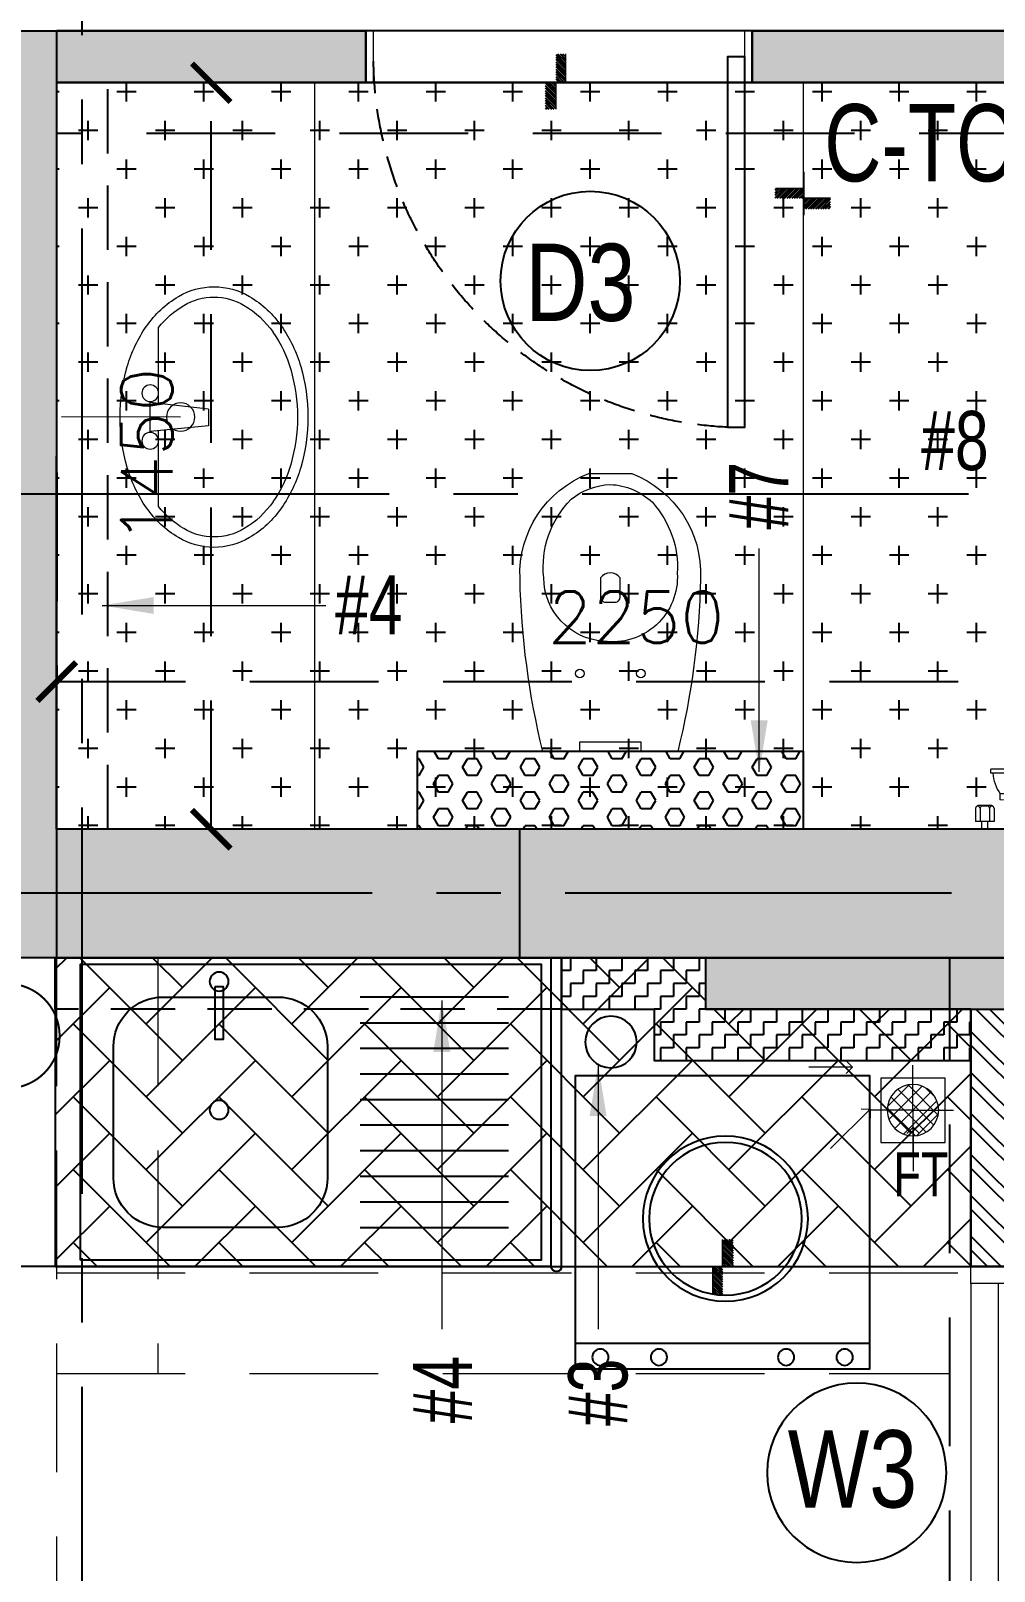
# Model space of a CAD drawing. Header units: millimetres. Extents: x 1167879 to 1231451, y -5731814 to -5645217.
# Drawn here: x 1209803 to 1211673, y -5709291 to -5706300 of the extents above; entities that cross this region are included whole.
import ezdxf
from ezdxf.enums import TextEntityAlignment as Align

# ---------------------------------------------------------------- set-up
doc = ezdxf.new("R2010")
doc.units = ezdxf.units.MM
doc.header["$LTSCALE"] = 1000
doc.header["$MEASUREMENT"] = 0
for name, pattern in [('2BHK-A - BACK$0$( Hidden )', [0.375, 0.25, -0.125]), ('2BHK-A - BACK$0$AUDIT_D_120904163729-0', [0]), ('2BHK-A - BACK$0$HIDDEN', [0.375, 0.25, -0.125]), ('AUDIT_D_120904163729-0', [0]), ('T8(T9 IS SIMILAR) - DIMENSION & TEXTING$0$HIDDEN', [0.375, 0.25, -0.125]), ('T8(T9 IS SIMILAR)$0$$0$HIDDEN', [0.375, 0.25, -0.125]), ('T8(T9 IS SIMILAR)$0$HIDDEN', [0.375, 0.25, -0.125]), ('T8_REFUGE COLUMNS$0$CENTER2', [1.125, 0.75, -0.125, 0.125, -0.125])]:
    doc.linetypes.add(name, pattern=pattern)
doc.layers.get('0').update_dxf_attribs({"linetype": 'AUDIT_D_120904163729-0'})
for name, color, linetype, lineweight in [('2BHK-A - BACK$0$$0$a-TOI-fixtures', 251, 'Continuous', 0), ('2BHK-A - BACK$0$a-TOI-fixtures', 251, 'Continuous', 0), ('2BHK-A - BACK$0$A-WALL- 160', 6, 'Continuous', 30), ('2BHK-A - BACK$0$Window', 4, 'Continuous', 20), ('T8(T9 IS SIMILAR) - DIMENSION & TEXTING$0$a-Text', 4, 'Continuous', 0), ('T8(T9 IS SIMILAR) - DIMENSION & TEXTING$0$R0-18-10-2014-T1-1st Podium Floor Plan$0$Text', 2, 'Continuous', 0), ('T8(T9 IS SIMILAR)$0$D&W', 8, 'Continuous', 25), ('T8(T9 IS SIMILAR)$0$SCPL BEAM', 191, 'T8(T9 IS SIMILAR)$0$$0$HIDDEN', 13), ('T8_REFUGE COLUMNS$0$A-COLUMN NO size reduce', 81, 'Continuous', 25)]:
    doc.layers.add(name, color=color, linetype=linetype, lineweight=lineweight)
for name, color, linetype in [('2BHK-A - BACK$0$A-DECK SUNK 125', 8, 'Continuous'), ('2BHK-A - BACK$0$A-HATCH -160', 251, '2BHK-A - BACK$0$AUDIT_D_120904163729-0'), ('2BHK-A - BACK$0$a-KIT FIX', 251, 'Continuous'), ('2BHK-A - BACK$0$A-SERVICES CUTOUT', 8, 'Continuous'), ('2BHK-A - BACK$0$a-tile drop', 3, 'Continuous'), ('2BHK-A - BACK$0$A-TOI SUNK 50MM', 8, 'Continuous'), ('2BHK-A - BACK$0$APT PLANS-typ$0$TILEDROP', 3, 'Continuous'), ('2BHK-A - BACK$0$LEDGE WALL', 5, 'Continuous'), ('T8(T9 IS SIMILAR) - DIMENSION & TEXTING$0$A-DIMENSIONS', 2, 'T8(T9 IS SIMILAR) - DIMENSION & TEXTING$0$HIDDEN'), ('T8(T9 IS SIMILAR) - DIMENSION & TEXTING$0$a-window-no', 125, 'Continuous'), ('T8(T9 IS SIMILAR)$0$$6$a-beam 2', 50, 'Continuous'), ('T8(T9 IS SIMILAR)$0$S-BEAM', 20, 'T8(T9 IS SIMILAR)$0$$0$HIDDEN'), ('T8_REFUGE COLUMNS$0$A-CENTERLINE', 193, 'T8_REFUGE COLUMNS$0$CENTER2'), ('T8_REFUGE COLUMNS$0$A-RCC COLS', 3, 'Continuous'), ('T8_REFUGE COLUMNS$0$A-SHEAR WALL THICKENING', 3, 'Continuous'), ('T8_TYPICAL COLUMNS$0$A-RCC COLS', 3, 'Continuous'), ('T8_TYPICAL COLUMNS$0$A-SHEAR WALL THICKENING', 3, 'Continuous')]:
    doc.layers.add(name, color=color, linetype=linetype)
doc.layers.add('T8_REFUGE COLUMNS$0$COL-HATCH', color=7, linetype='Continuous', lineweight=25, true_color=0xa3a3a3)
doc.layers.add('T8_TYPICAL COLUMNS$0$$0$COL-HATCH', color=7, linetype='Continuous', lineweight=25, true_color=0xa3a3a3)
doc.styles.add('2BHK-A - BACK$0$Romans 1', font='romans.shx', dxfattribs={"height": 100})
doc.styles.add('T8(T9 IS SIMILAR) - DIMENSION & TEXTING$0$ARIAL ARROW', font='swisscl.ttf')
doc.styles.add('T8(T9 IS SIMILAR) - DIMENSION & TEXTING$0$LODHA STANDERD', font='sanss___.ttf')
doc.styles.add('T8(T9 IS SIMILAR) - DIMENSION & TEXTING$0$Romans 1', font='romans.shx', dxfattribs={"height": 100})
doc.styles.add('T8(T9 IS SIMILAR) - DIMENSION & TEXTING$0$Tahoma', font='tahoma.ttf')
doc.dimstyles.new('2BHK-A - BACK$0$ALPINE S', dxfattribs={"dimscale": 0, "dimtxt": 100, "dimasz": 75, "dimexe": 0, "dimexo": 0, "dimgap": 75, "dimtad": 1, "dimdec": 0, "dimzin": 0, "dimdsep": 46, "dimtxsty": '2BHK-A - BACK$0$Romans 1', "dimblk": '2BHK-A - BACK$0$_ArchTick', "dimcen": 0.09, "dimclrd": 256, "dimclre": 256, "dimclrt": 7, "dimadec": 0, "dimazin": 0, "dimtfac": 1, "dimtdec": 0, "dimtofl": 0, "dimtmove": 1, "dimatfit": 0, "dimldrblk": '2BHK-A - BACK$0$_Open90', "dimfxl": 1, "dimtolj": 1, "dimtzin": 0, "dimarcsym": 0})
doc.dimstyles.new('T8(T9 IS SIMILAR) - DIMENSION & TEXTING$0$ALPINE S', dxfattribs={"dimscale": 0, "dimtxt": 100, "dimasz": 75, "dimexe": 0, "dimexo": 0, "dimgap": 75, "dimtad": 1, "dimdec": 0, "dimzin": 0, "dimdsep": 46, "dimtxsty": 'T8(T9 IS SIMILAR) - DIMENSION & TEXTING$0$Romans 1', "dimblk": 'T8(T9 IS SIMILAR) - DIMENSION & TEXTING$0$_ArchTick', "dimcen": 0.09, "dimclrd": 256, "dimclre": 256, "dimclrt": 7, "dimadec": 0, "dimazin": 0, "dimtfac": 1, "dimtdec": 0, "dimtofl": 0, "dimtmove": 1, "dimatfit": 0, "dimldrblk": 'T8(T9 IS SIMILAR) - DIMENSION & TEXTING$0$_Open90', "dimfxl": 1, "dimtolj": 1, "dimtzin": 0, "dimarcsym": 0})
doc.dimstyles.new('T8(T9 IS SIMILAR) - DIMENSION & TEXTING$0$SAMATA STD', dxfattribs={"dimtxt": 100, "dimasz": 50, "dimexe": 50, "dimexo": 50, "dimgap": 10, "dimtad": 0, "dimdec": 0, "dimrnd": 5, "dimzin": 0, "dimdsep": 46, "dimtxsty": 'T8(T9 IS SIMILAR) - DIMENSION & TEXTING$0$Tahoma', "dimblk": 'T8(T9 IS SIMILAR) - DIMENSION & TEXTING$0$_Origin2', "dimcen": -50, "dimdle": 50, "dimclrd": 7, "dimclre": 7, "dimclrt": 7, "dimadec": 0, "dimazin": 0, "dimtfac": 1, "dimtdec": 0, "dimtmove": 1, "dimatfit": 3, "dimfxl": 150, "dimtfill": 1, "dimtolj": 1, "dimtzin": 0, "dimlwd": -1, "dimlwe": -1, "dimarcsym": 0})

# ---------------------------------------------------------------- blocks, each defined once
blk = doc.blocks.new('T8(T9 IS SIMILAR) - DIMENSION & TEXTING$0$WINDOW TAG')
at = {"layer": 'T8(T9 IS SIMILAR) - DIMENSION & TEXTING$0$a-window-no'}
blk.add_circle((0, 0), 174.1, dxfattribs=at)
at = {"layer": 'T8(T9 IS SIMILAR) - DIMENSION & TEXTING$0$a-window-no', "style": 'T8(T9 IS SIMILAR) - DIMENSION & TEXTING$0$LODHA STANDERD'}
blk.add_attdef('WINDOW', text='', height=150, dxfattribs=at).set_placement((11.3, 2.8), align=Align.MIDDLE_CENTER)
blk = doc.blocks.new('T8(T9 IS SIMILAR) - DIMENSION & TEXTING$0$_ArchTick')
at = {"color": 0, "linetype": 'ByBlock', "const_width": 0.15}
blk.add_lwpolyline([(-0.5, -0.5), (0.5, 0.5)], dxfattribs=at)
blk = doc.blocks.new('*D439')
at = {"layer": 'T8(T9 IS SIMILAR) - DIMENSION & TEXTING$0$A-DIMENSIONS', "linetype": 'T8(T9 IS SIMILAR) - DIMENSION & TEXTING$0$HIDDEN', "lineweight": -2, "transparency": 16777216}
for p, q in [((1209852.8, -5707157.6), (1209852.8, -5707563.6)), ((1212102.6, -5707157.6), (1212102.6, -5707563.6))]:
    blk.add_line(p, q, dxfattribs=at)
at = {"layer": 'T8(T9 IS SIMILAR) - DIMENSION & TEXTING$0$A-DIMENSIONS', "lineweight": -2, "transparency": 16777216}
blk.add_line((1209852.8, -5707563.6), (1212102.6, -5707563.6), dxfattribs=at)
at = {"layer": 'T8(T9 IS SIMILAR) - DIMENSION & TEXTING$0$A-DIMENSIONS', "linetype": 'ByBlock', "lineweight": -2, "transparency": 16777216, "xscale": 75, "yscale": 75, "zscale": 75, "rotation": 180}
blk.add_blockref('T8(T9 IS SIMILAR) - DIMENSION & TEXTING$0$_ArchTick', (1209852.8, -5707563.6), dxfattribs=at)
at = {"layer": 'T8(T9 IS SIMILAR) - DIMENSION & TEXTING$0$A-DIMENSIONS', "linetype": 'ByBlock', "lineweight": -2, "transparency": 16777216, "xscale": 75, "yscale": 75, "zscale": 75}
blk.add_blockref('T8(T9 IS SIMILAR) - DIMENSION & TEXTING$0$_ArchTick', (1212102.6, -5707563.6), dxfattribs=at)
at = {"layer": 'T8(T9 IS SIMILAR) - DIMENSION & TEXTING$0$A-DIMENSIONS', "color": 7, "linetype": 'ByBlock', "transparency": 16777216, "insert": (1210977.7, -5707438.6), "char_height": 100, "attachment_point": 5, "style": 'T8(T9 IS SIMILAR) - DIMENSION & TEXTING$0$Romans 1'}
blk.add_mtext('\\A1;2250', dxfattribs=at)
blk = doc.blocks.new('T8(T9 IS SIMILAR) - DIMENSION & TEXTING$0$_Open90')
at = {"color": 0, "linetype": 'ByBlock', "lineweight": -2}
for p, q in [((-0.5, 0.5), (0, 0)), ((0, 0), (-1, 0)), ((0, 0), (-0.5, -0.5))]:
    blk.add_line(p, q, dxfattribs=at)
blk = doc.blocks.new('*D440')
at = {"layer": 'T8(T9 IS SIMILAR) - DIMENSION & TEXTING$0$A-DIMENSIONS', "lineweight": -2, "transparency": 16777216}
blk.add_line((1210152.8, -5707850.3), (1210152.8, -5706400.7), dxfattribs=at)
at = {"layer": 'T8(T9 IS SIMILAR) - DIMENSION & TEXTING$0$A-DIMENSIONS', "linetype": 'ByBlock', "lineweight": -2, "transparency": 16777216, "xscale": 75, "yscale": 75, "zscale": 75}
for p, rotation in [((1210152.8, -5706400.7), 90), ((1210152.8, -5707850.3), 270)]:
    blk.add_blockref('T8(T9 IS SIMILAR) - DIMENSION & TEXTING$0$_ArchTick', p, dxfattribs=dict(at, rotation=rotation))
at = {"layer": 'T8(T9 IS SIMILAR) - DIMENSION & TEXTING$0$A-DIMENSIONS', "color": 7, "linetype": 'ByBlock', "transparency": 16777216, "insert": (1210027.8, -5707125.5), "char_height": 100, "attachment_point": 5, "rotation": 90, "style": 'T8(T9 IS SIMILAR) - DIMENSION & TEXTING$0$Romans 1'}
blk.add_mtext('\\A1;1450', dxfattribs=at)
blk = doc.blocks.new('T8(T9 IS SIMILAR) - DIMENSION & TEXTING$0$_Origin2')
at = {"color": 0, "linetype": 'ByBlock', "lineweight": -2}
blk.add_line((-0.5, 0), (-1, 0), dxfattribs=at)
for radius in [0.5, 0.25]:
    blk.add_circle((0, 0), radius, dxfattribs=at)
blk = doc.blocks.new('T8_REFUGE COLUMNS$0$A$C277F3394')
at = {"layer": 'T8_REFUGE COLUMNS$0$A-SHEAR WALL THICKENING', "linetype": 'ByBlock', "true_color": 0xa3a3a3}
h = blk.add_hatch(color=253, dxfattribs=at)
h.dxf.hatch_style = 1
h.paths.add_polyline_path([(6019.8, 11025), (6694.8, 11025), (6694.8, 11125), (6019.8, 11125)])
at = {"layer": 'T8_REFUGE COLUMNS$0$A-SHEAR WALL THICKENING', "linetype": 'ByBlock'}
blk.add_lwpolyline([(6019.8, 11025), (6694.8, 11025), (6694.8, 11125), (6019.8, 11125)], close=True, dxfattribs=at)
blk = doc.blocks.new('T8_REFUGE COLUMNS$0$A$C46A13422')
at = {"layer": 'T8_REFUGE COLUMNS$0$A-SHEAR WALL THICKENING', "linetype": 'ByBlock'}
blk.add_blockref('T8_REFUGE COLUMNS$0$A$C277F3394', (-5609.8, -7500), dxfattribs=at)
blk = doc.blocks.new('T8_REFUGE COLUMNS')
at = {"layer": 'T8_REFUGE COLUMNS$0$COL-HATCH', "linetype": 'ByBlock'}
h = blk.add_hatch(color=256, dxfattribs=at)
h.dxf.hatch_style = 1
h.paths.add_polyline_path([(1209602.1, -5706299.9), (1209852.1, -5706299.9), (1209852.1, -5708099.9), (1209602.1, -5708099.9)])
h = blk.add_hatch(color=256, dxfattribs=at)
h.dxf.hatch_style = 1
h.paths.add_polyline_path([(1212262.1, -5708099.9), (1210752.1, -5708099.9), (1210752.1, -5707849.9), (1212262.1, -5707849.9)])
at = {"layer": 'T8_REFUGE COLUMNS$0$A-CENTERLINE'}
for p, q in [((1209902.1, -5728808.5), (1209902.1, -5698573.6)), ((1217248.2, -5707199.9), (1182156.9, -5707199.9)), ((1217215, -5707974.9), (1182156.9, -5707974.9))]:
    blk.add_line(p, q, dxfattribs=at)
at = {"layer": 'T8_REFUGE COLUMNS$0$A-COLUMN NO size reduce', "linetype": 'ByBlock', "const_width": 3.9}
blk.add_lwpolyline([(1209156.7, -5708353.6, -1), (1209156.7, -5708150.4), (1209756.9, -5708150.4, -1), (1209756.9, -5708353.6)], format="xyb", close=True, dxfattribs=at)
at = {"layer": 'T8_REFUGE COLUMNS$0$A-RCC COLS', "linetype": 'ByBlock'}
for points in [[(1209602.1, -5706299.9), (1209852.1, -5706299.9), (1209852.1, -5708099.9), (1209602.1, -5708099.9)], [(1212262.1, -5708099.9), (1210752.1, -5708099.9), (1210752.1, -5707849.9), (1212262.1, -5707849.9)]]:
    blk.add_lwpolyline(points, close=True, dxfattribs=at)
blk.add_blockref('T8_REFUGE COLUMNS$0$A$C46A13422', (1210702.1, -5711724.9), dxfattribs=at)
blk = doc.blocks.new('T8_TYPICAL COLUMNS$0$A$C277F3394')
at = {"layer": 'T8_TYPICAL COLUMNS$0$A-SHEAR WALL THICKENING', "linetype": 'ByBlock'}
h = blk.add_hatch(color=31, dxfattribs=at)
h.dxf.hatch_style = 1
h.paths.add_polyline_path([(6019.8, 11025), (6694.8, 11025), (6694.8, 11125), (6019.8, 11125)])
blk.add_lwpolyline([(6019.8, 11025), (6694.8, 11025), (6694.8, 11125), (6019.8, 11125)], close=True, dxfattribs=at)
blk = doc.blocks.new('T8_TYPICAL COLUMNS$0$A$C46A13422')
at = {"layer": 'T8_TYPICAL COLUMNS$0$A-SHEAR WALL THICKENING', "linetype": 'ByBlock'}
blk.add_blockref('T8_TYPICAL COLUMNS$0$A$C277F3394', (-5609.8, -7500), dxfattribs=at)
blk = doc.blocks.new('T8_TYPICAL COLUMNS')
at = {"layer": 'T8_TYPICAL COLUMNS$0$$0$COL-HATCH', "linetype": 'ByBlock'}
h = blk.add_hatch(color=256, dxfattribs=at)
h.dxf.hatch_style = 1
h.paths.add_polyline_path([(1200282.2, -5707850.3), (1202692.3, -5707850.3), (1202692.3, -5708100.3), (1200282.2, -5708100.3)])
h.paths.add_polyline_path([(1209852.3, -5708100.3), (1212262.3, -5708100.3), (1212262.3, -5707850.3), (1209852.3, -5707850.3)])
at = {"layer": 'T8_TYPICAL COLUMNS$0$A-RCC COLS', "linetype": 'ByBlock'}
blk.add_lwpolyline([(1209852.3, -5708100.3), (1212262.3, -5708100.3), (1212262.3, -5707850.3), (1209852.3, -5707850.3)], close=True, dxfattribs=at)
for name, p in [('T8_REFUGE COLUMNS', (0, 0)), ('T8_TYPICAL COLUMNS$0$A$C46A13422', (1210702.1, -5711724.9))]:
    blk.add_blockref(name, p, dxfattribs=at)
blk = doc.blocks.new('2BHK-A - BACK$0$1500')
at = {"layer": '2BHK-A - BACK$0$Window', "color": 1, "lineweight": 13}
for p, q in [((1149540.7, -5694418.8), (1148842.5, -5694418.8)), ((1150239, -5694418.8), (1149578.2, -5694418.8)), ((1148842.5, -5694472.2), (1148842.5, -5694472.2)), ((1149540.7, -5694472.2), (1148880, -5694472.2)), ((1150239, -5694472.2), (1149578.2, -5694472.2)), ((1148842.5, -5694525.5), (1148880, -5694525.5)), ((1149540.7, -5694525.5), (1148880, -5694525.5)), ((1149578.2, -5694525.5), (1150276.5, -5694525.5)), ((1150276.5, -5694578.8), (1148842.5, -5694578.8)), ((1149540.7, -5694578.8), (1148880, -5694578.8))]:
    blk.add_line(p, q, dxfattribs=at)
at = {"layer": '2BHK-A - BACK$0$Window', "color": 5, "lineweight": 13}
for p, q in [((1150239, -5694437.4), (1149578.2, -5694437.4)), ((1150239, -5694453.6), (1149578.2, -5694453.6)), ((1149540.7, -5694490.7), (1148880, -5694490.7)), ((1149540.7, -5694506.9), (1148880, -5694506.9)), ((1149540.7, -5694544.1), (1148880, -5694544.1)), ((1149540.7, -5694548.6), (1148880, -5694548.6))]:
    blk.add_line(p, q, dxfattribs=at)
at = {"layer": '2BHK-A - BACK$0$Window', "color": 4, "lineweight": 13}
for points in [[(1148842.5, -5694578.8), (1148809.5, -5694578.8), (1148809.5, -5694418.8), (1148842.5, -5694418.8)], [(1149578.2, -5694437.4), (1149578.2, -5694418.8), (1149540.7, -5694418.8), (1149540.7, -5694472.2), (1149578.2, -5694472.2), (1149578.2, -5694453.6), (1149573.7, -5694453.6), (1149573.7, -5694437.4)], [(1150239, -5694437.4), (1150239, -5694418.8), (1150276.5, -5694418.8), (1150276.5, -5694472.2), (1150239, -5694472.2), (1150239, -5694453.6), (1150243.5, -5694453.6), (1150243.5, -5694437.4)], [(1150309.5, -5694418.8), (1150276.5, -5694418.8), (1150276.5, -5694578.8), (1150309.5, -5694578.8)], [(1148880, -5694490.7), (1148880, -5694472.2), (1148842.5, -5694472.2), (1148842.5, -5694525.5), (1148880, -5694525.5), (1148880, -5694506.9), (1148875.5, -5694506.9), (1148875.5, -5694490.7)], [(1149540.7, -5694490.7), (1149540.7, -5694472.2), (1149578.2, -5694472.2), (1149578.2, -5694525.5), (1149540.7, -5694525.5), (1149540.7, -5694506.9), (1149545.2, -5694506.9), (1149545.2, -5694490.7)], [(1148880, -5694544.1), (1148880, -5694525.5), (1148842.5, -5694525.5), (1148842.5, -5694578.8), (1148880, -5694578.8), (1148880, -5694548.6), (1148875.5, -5694548.6), (1148875.5, -5694544.1)], [(1149540.7, -5694544.1), (1149540.7, -5694525.5), (1149578.2, -5694525.5), (1149578.2, -5694578.8), (1149540.7, -5694578.8), (1149540.7, -5694548.6), (1149545.2, -5694548.6), (1149545.2, -5694544.1)]]:
    blk.add_lwpolyline(points, close=True, dxfattribs=at)
blk = doc.blocks.new('2BHK-A - BACK$0$SINK1-flat-1')
at = {"color": 0, "linetype": 'ByBlock'}
for p, q in [((-275, -50), (-50, -50)), ((-275, -88.9), (-50, -88.9)), ((-275, -127.8), (-50, -127.8)), ((-275, -166.7), (-50, -166.7)), ((-275, -205.6), (-50, -205.6)), ((-275, -244.4), (-50, -244.4)), ((-275, -283.3), (-50, -283.3)), ((-275, -322.2), (-50, -322.2)), ((-275, -361.1), (-50, -361.1)), ((-50, -400), (-275, -400))]:
    blk.add_line(p, q, dxfattribs=at)
for points in [[(-700, 0), (-700, -450), (0, -450), (0, 0)], [(-495.9, -415.6), (-495.9, -336.1), (-483.1, -336.1), (-483.1, -415.6)]]:
    blk.add_lwpolyline(points, close=True, dxfattribs=at)
blk.add_lwpolyline([(-400, -50), (-575, -50, 0.414214), (-650, -125), (-650, -325, 0.414214), (-575, -400), (-400, -400, 0.414214), (-325, -325), (-325, -125, 0.414214)], format="xyb", close=True, dxfattribs=at)
for centre in [(-489.5, -228.6), (-489.5, -423.6)]:
    blk.add_circle(centre, 14.4, dxfattribs=at)
blk = doc.blocks.new('2BHK-A - BACK$0$WM-flat-1')
at = {"layer": '2BHK-A - BACK$0$a-KIT FIX'}
blk.add_line((-110.3, -114.8), (-680.7, -114.8), dxfattribs=at)
blk.add_lwpolyline([(-680.7, -64.8), (-680.7, -635.2), (-110.3, -635.2), (-110.3, -64.8)], close=True, dxfattribs=at)
for centre, radius in [((-632.6, -87.9), 15.9), ((-519, -87.9), 15.9), ((-272.1, -87.9), 15.9), ((-158.4, -87.9), 15.9), ((-389.9, -356.8), 160.3), ((-389.9, -356.8), 148.3)]:
    blk.add_circle(centre, radius, dxfattribs=at)
blk = doc.blocks.new('2BHK-A - BACK$0$TILE DROP -x')
at = {"layer": '2BHK-A - BACK$0$APT PLANS-typ$0$TILEDROP'}
h = blk.add_hatch(dxfattribs=at)
h.set_pattern_fill('ACET-2D-ANSI31', color=8, scale=27, angle=90, style=0)
h.set_pattern_definition([(135, (583590.9237, -2384968.1492), (-2.3864853865, -2.3864853865), [])])
h.paths.add_polyline_path([(-58303, -19205.9), (-58303, -19151.2), (-58284.2, -19151.2), (-58284.2, -19205.9)])
edge = h.paths.add_edge_path()
edge.add_line((-58303, -19258.5), (-58323.9, -19258.5))
edge.add_line((-58303, -19205.9), (-58303, -19258.5))
edge.add_line((-58323.7, -19205.9), (-58303, -19205.9))
edge.add_line((-58323.7, -19258.5), (-58323.7, -19205.9))
at = {"layer": '2BHK-A - BACK$0$APT PLANS-typ$0$TILEDROP', "color": 1}
blk.add_line((-58252, -19205.9), (-58336, -19205.9), dxfattribs=at)
at = {"layer": '2BHK-A - BACK$0$APT PLANS-typ$0$TILEDROP', "color": 20, "const_width": 3}
for points in [[(-58284.2, -19205.9), (-58284.2, -19151.2)], [(-58303, -19258.5), (-58303, -19205.9)], [(-58303, -19205.9), (-58284.2, -19205.9)]]:
    blk.add_lwpolyline(points, dxfattribs=at)
blk = doc.blocks.new('2BHK-A - BACK$0$$0$Type-A-First Floor Plan-bottom-up$0$FLOOR TRAP-flat-6')
h = blk.add_hatch()
h.set_pattern_fill('ACET-2D-_USER', color=0, scale=20, angle=45, style=0, double=1, pattern_type=0)
h.set_pattern_definition([(45, (-789896.981, 5385770.066), (-14.142135624, 14.142135624), []), (135, (-789896.981, 5385770.066), (-14.142135624, -14.142135624), [])])
edge = h.paths.add_edge_path()
edge.add_arc((150, 150), 50, 0, 360)
at = {"color": 0}
for q in [(150, 228.6), (67.6, 150), (237.4, 150), (150, 63.6)]:
    blk.add_line((150, 150), q, dxfattribs=at)
blk.add_lwpolyline([(87.5, 212.5), (212.5, 212.5), (212.5, 87.5), (87.5, 87.5)], close=True, dxfattribs=at)
blk.add_circle((150, 150), 50, dxfattribs=at)
blk = doc.blocks.new('2BHK-A - BACK$0$WB1')
at = {"color": 0, "linetype": 'ByBlock', "ltscale": 1000}
for p, q in [((190074.4, -1779394.5), (190063, -1779507.9)), ((190106.8, -1779394.5), (190119.9, -1779507.9)), ((189917.5, -1779491.7), (190064.6, -1779491.7)), ((190118, -1779491.7), (190265.4, -1779491.7)), ((190061.5, -1779507.9), (190121.4, -1779507.9))]:
    blk.add_line(p, q, dxfattribs=at)
at = {"color": 0, "linetype": 'ByBlock'}
blk.add_line((190106.8, -1779394.5), (190074.4, -1779394.5), dxfattribs=at)
for centre, major_axis, start_param, end_param in [((190091.4, -1779555.7), (-92.6, 341.5), 6.018375, 6.298924), ((190091.4, -1779555.7), (-92.6, 341.5), 5.737826, 6.018375), ((190067.1, -1779471.3), (-69.6, 256.7), 0.015739, 0.342992), ((190091.4, -1779555.7), (-87.3, 322), 6.018375, 6.298924), ((190091.4, -1779555.7), (-87.3, 322), 5.737826, 6.018375), ((190115.8, -1779471.3), (-69.6, 256.7), 5.410573, 5.737826), ((190030, -1779417.8), (-52.6, 193.9), 0.342992, 0.768932), ((190067.1, -1779471.3), (-64.3, 237.2), 0.015739, 0.342992), ((190115.8, -1779471.3), (-64.3, 237.2), 5.410573, 5.737826), ((190152.9, -1779417.8), (-52.6, 193.9), 4.984633, 5.410573), ((190030, -1779417.8), (-47.3, 174.4), 0.342992, 0.768932), ((190152.9, -1779417.8), (-47.3, 174.4), 4.984633, 5.410573), ((189973.2, -1779384.1), (-35.3, 130.2), 0.768932, 1.305986), ((190209.6, -1779384.1), (-35.3, 130.2), 4.447579, 4.984633), ((189973.2, -1779384.1), (-30, 110.7), 0.768932, 1.305986), ((190209.6, -1779384.1), (-30, 110.7), 4.447579, 4.984633), ((189973.2, -1779384.1), (-35.3, 130.2), 1.305986, 1.84304), ((189973.2, -1779384.1), (-30, 110.7), 1.305986, 1.84304), ((190209.6, -1779384.1), (-30, 110.7), 3.910525, 4.447579), ((190209.6, -1779384.1), (-35.3, 130.2), 3.910525, 4.447579), ((190030, -1779350.3), (-47.3, 174.4), 1.84304, 2.20494), ((190152.9, -1779350.3), (-47.3, 174.4), 3.548625, 3.910525), ((190030, -1779350.3), (-52.6, 193.9), 1.84304, 2.268981), ((190152.9, -1779350.3), (-52.6, 193.9), 3.484585, 3.910525), ((190045.3, -1779507.9), (-4.2, 15.6), 6.018375, 12.30156), ((190137.6, -1779507.9), (-4.2, 15.6), 6.018375, 12.30156), ((190067.1, -1779296.9), (-69.6, 256.7), 2.268981, 2.596234), ((190115.8, -1779296.9), (-69.6, 256.7), 3.157331, 3.484585), ((190091.4, -1779212.5), (-92.6, 341.5), 2.596234, 2.876783), ((190091.4, -1779212.5), (-92.6, 341.5), 2.876783, 3.157331)]:
    blk.add_ellipse(centre, major_axis=major_axis, ratio=1, start_param=start_param, end_param=end_param, dxfattribs=at)
blk = doc.blocks.new('2BHK-A - BACK$0$_ArchTick')
at = {"color": 0, "linetype": 'ByBlock', "const_width": 0.15}
blk.add_lwpolyline([(-0.5, -0.5), (0.5, 0.5)], dxfattribs=at)
blk = doc.blocks.new('2BHK-A - BACK$0$_Open90')
at = {"color": 0, "linetype": 'ByBlock', "lineweight": -2}
for p, q in [((0, 0), (-1, 0)), ((-0.5, 0.5), (0, 0)), ((0, 0), (-0.5, -0.5))]:
    blk.add_line(p, q, dxfattribs=at)
blk = doc.blocks.new('2BHK-A - BACK$0$SH-flat-2')
at = {"color": 0}
for p, q in [((14.6, 30), (14.7, 66)), ((39.9, 65.9), (14.7, 66)), ((0.1, 54), (14.6, 54)), ((0.1, 42), (14.6, 42)), ((39.7, 38.7), (14.5, 38.7)), ((39.8, 57.2), (14.6, 57.2)), ((39.8, 29.9), (14.6, 30)), ((43.4, 31.6), (44.7, 33.1)), ((44.6, 43), (44.6, 52.2)), ((45.9, 36.2), (45.9, 59)), ((108.4, -32.8), (108.5, 32.4)), ((108.5, 35.8), (116.3, 35.8)), ((108.5, 32.4), (108.5, 35.8)), ((116.2, -36.2), (116.3, 35.8)), ((0, -6), (0, 6)), ((0, 6), (56.3, 5.9)), ((56.2, -18.1), (56.3, 17.9)), ((56.3, 17.9), (68.3, 17.9)), ((68.2, -18.1), (68.3, 17.9)), ((0, -6), (56.3, -6.1)), ((56.2, -18.1), (68.2, -18.1)), ((-0.1, -42), (14.4, -42)), ((-0.1, -54), (14.4, -54)), ((39.5, -57.3), (14.3, -57.3)), ((14.5, -30), (14.4, -66)), ((39.6, -38.8), (14.4, -38.8)), ((39.7, -30.1), (14.5, -30)), ((43.3, -31.7), (44.6, -33.3)), ((44.4, -43.2), (44.4, -52.4)), ((45.7, -36.4), (45.7, -59.2)), ((108.4, -32.8), (108.4, -36.2)), ((108.4, -36.2), (116.2, -36.2)), ((39.6, -66.1), (14.4, -66))]:
    blk.add_line(p, q, dxfattribs=at)
for centre, radius, start, end in [((39.8, 62), 4.8, 269.8776, 359.8776), ((39.9, 61.1), 4.8, 359.8776, 89.8776), ((41.1, 59), 4.8, 359.8776, 46.4449), ((39.8, 43.5), 4.8, 269.8776, 359.8776), ((39.7, 33.9), 4.8, 359.8776, 89.8776), ((39.8, 52.2), 4.8, 359.8776, 89.8776), ((39.8, 34.7), 4.8, 269.8776, 359.8776), ((41.1, 36.2), 4.8, 319.2258, 359.8776), ((114.8, -47.9), 80.5, 94.4595, 125.2375), ((115, 47.4), 80.5, 234.5177, 265.2957), ((39.5, -52.4), 4.8, 269.8776, 359.8776), ((39.5, -62.1), 4.8, 359.8776, 89.8776), ((39.6, -34), 4.8, 269.8776, 359.8776), ((39.6, -43.6), 4.8, 359.8776, 89.8776), ((39.7, -34.9), 4.8, 359.8776, 89.8776), ((40.9, -59.2), 4.8, 313.3103, 359.8776), ((40.9, -36.4), 4.8, 359.8776, 40.5294), ((39.6, -61.3), 4.8, 269.8776, 359.8776)]:
    blk.add_arc(centre, radius, start, end, dxfattribs=at)
blk = doc.blocks.new('2BHK-A - BACK$0$EWC 1-flat-3')
at = {"color": 0, "linetype": 'ByBlock', "ltscale": 1.5}
blk.add_line((130.9, 0), (-130.9, 0), dxfattribs=at)
for points in [[(-130.9, 0, -0.055103), (-175.3, 336.2, -0.321827), (-41.6, 540), (41.6, 540, -0.321827), (175.3, 336.2, -0.055103), (130.9, 0, -27.681239)], [(-13.2, 214.3, -0.391448), (-129.3, 337.7, -0.224585), (-76.1, 489.9, -0.160675), (0, 518.7, -0.183016), (81.6, 484.1, -0.201424), (130, 346.4, -0.474507), (-13.2, 214.3, -2.927417)], [(-9.5, 290.2), (9.5, 290.2, 0.414214), (18.9, 299.7), (18.9, 337.6, 0.5), (-18.9, 337.6), (-18.9, 299.7, 0.414214), (-9.5, 290.2, 0.530498)]]:
    blk.add_lwpolyline(points, format="xyb", dxfattribs=at)
at = {"color": 0, "linetype": 'ByBlock'}
blk.add_lwpolyline([(-59.2, 0), (-59.2, 18.9), (59.2, 18.9), (59.2, 0)], close=True, dxfattribs=at)
at = {"color": 0, "linetype": 'ByBlock', "ltscale": 1.5}
for centre in [(-59.2, 151.6), (59.2, 151.6)]:
    blk.add_circle(centre, 8.31, dxfattribs=at)
blk = doc.blocks.new('T8(T9 IS SIMILAR) - DIMENSION & TEXTING')
at = {"layer": 'T8(T9 IS SIMILAR) - DIMENSION & TEXTING$0$a-window-no'}
ref = blk.add_blockref('T8(T9 IS SIMILAR) - DIMENSION & TEXTING$0$WINDOW TAG', (1210888.7, -5706785.4), dxfattribs=dict(at, rotation=180))
ref.add_attrib('WINDOW', 'D3', dxfattribs={"height": 150, "style": 'T8(T9 IS SIMILAR) - DIMENSION & TEXTING$0$LODHA STANDERD', "width": 0.8}).set_placement((1210869.3, -5706788.2), align=Align.MIDDLE_CENTER)
ref = blk.add_blockref('T8(T9 IS SIMILAR) - DIMENSION & TEXTING$0$WINDOW TAG', (1211405.9, -5709100.2), dxfattribs=dict(at, xscale=-1))
ref.add_attrib('WINDOW', 'W3', dxfattribs={"height": 150, "style": 'T8(T9 IS SIMILAR) - DIMENSION & TEXTING$0$LODHA STANDERD', "width": 0.8}).set_placement((1211397.6, -5709092.7), align=Align.MIDDLE_CENTER)
at = {"layer": 'T8(T9 IS SIMILAR) - DIMENSION & TEXTING$0$a-Text', "style": 'T8(T9 IS SIMILAR) - DIMENSION & TEXTING$0$ARIAL ARROW'}
blk.add_text('C-TOILET', height=150, dxfattribs=at).set_placement((1211342.9, -5706592.2, 0.7))
at = {"layer": 'T8(T9 IS SIMILAR) - DIMENSION & TEXTING$0$R0-18-10-2014-T1-1st Podium Floor Plan$0$Text', "linetype": 'ByBlock', "style": 'T8(T9 IS SIMILAR) - DIMENSION & TEXTING$0$ARIAL ARROW'}
for s, height, p in [('#8', 114.75, (1211531.1, -5707152.9, 0)), ('#4', 114.75, (1210393.2, -5707472.1, 0)), ('FT', 85, (1211477.2, -5708563.2))]:
    blk.add_text(s, height=height, dxfattribs=at).set_placement(p)
blk.add_text('#7', height=114.75, rotation=90, dxfattribs=at).set_placement((1211272.8, -5707268.2, 0))
at = {"layer": 'T8(T9 IS SIMILAR) - DIMENSION & TEXTING$0$R0-18-10-2014-T1-1st Podium Floor Plan$0$Text', "char_height": 114.75, "attachment_point": 7, "rotation": 90, "style": 'T8(T9 IS SIMILAR) - DIMENSION & TEXTING$0$ARIAL ARROW'}
for s, insert, width in [('#4', (1210659.1, -5709004.4, 0), 228.175), ('#3', (1210962.3, -5709009.5, 0), 235.305)]:
    blk.add_mtext(s, dxfattribs=dict(at, insert=insert, width=width))
at = {"layer": 'T8(T9 IS SIMILAR) - DIMENSION & TEXTING$0$A-DIMENSIONS', "linetype": 'ByBlock'}
dim = blk.add_linear_dim(base=(1210152.8, -5706400.7), p1=(1210152.8, -5707850.3), p2=(1210152.8, -5706400.7), angle=90, dimstyle='T8(T9 IS SIMILAR) - DIMENSION & TEXTING$0$ALPINE S', override={"dimscale": 1, "dimfxl": 5, "dimarcsym": 1}, dxfattribs=at)
dim.commit()
dim.dimension.update_dxf_attribs({"geometry": '*D440', "text_midpoint": (1210027.8, -5707125.5)})
dim = blk.add_linear_dim(base=(1212102.6, -5707563.6), p1=(1209852.8, -5707157.6), p2=(1212102.6, -5707157.6), dimstyle='T8(T9 IS SIMILAR) - DIMENSION & TEXTING$0$ALPINE S', override={"dimscale": 1, "dimfxl": 5, "dimarcsym": 1}, dxfattribs=at)
dim.commit()
dim.dimension.update_dxf_attribs({"geometry": '*D439', "text_midpoint": (1210977.7, -5707438.6)})
at = {"layer": 'T8(T9 IS SIMILAR) - DIMENSION & TEXTING$0$R0-18-10-2014-T1-1st Podium Floor Plan$0$Text'}
for points in [[(1211216.6, -5707739.1), (1211216.6, -5707413.6), (1211216.6, -5707305.1)], [(1209941.3, -5707415.9), (1210266.7, -5707415.9), (1210375.3, -5707415.9)], [(1210600.4, -5708182.8, 0), (1210600.6, -5708514.8, 0), (1210600.6, -5708821.2, 0)], [(1210903.8, -5708307.6, 0), (1210903.8, -5708526.3, 0), (1210903.8, -5708821.2, 0)]]:
    blk.add_leader(points, dimstyle='T8(T9 IS SIMILAR) - DIMENSION & TEXTING$0$SAMATA STD', override={"dimscale": 1, "dimasz": 100, "dimclrd": 2, "dimfxlon": 1, "dimarcsym": 1}, dxfattribs=at)
blk = doc.blocks.new('2BHK-A - BACK$0$A$C1DA736AB')
at = {"color": 0, "linetype": 'ByBlock'}
for points in [[(117, 0.4, 0), (202.3, 0.4, 0)], [(81.7, -82.8, 0), (158.2, -159.9, 0)], [(0.4, -117, 0), (0.4, -202.3, 0)]]:
    blk.add_leader(points, dimstyle='2BHK-A - BACK$0$ALPINE S', override={"dimscale": 1, "dimasz": 25, "dimtad": 0, "dimfxl": 5, "dimtfill": 1, "dimarcsym": 1}, dxfattribs=at)
blk = doc.blocks.new('2BHK-A - BACK')
at = {"layer": '2BHK-A - BACK$0$A-DECK SUNK 125'}
h = blk.add_hatch(dxfattribs=at)
h.set_pattern_fill('AR-HBONE', color=256, scale=25)
h.set_pattern_definition([(45, (54492.62, 14881.46), (1e-14, 141.4213562), [300, -100]), (135, (54563.33, 14952.17), (1e-14, 141.4213562), [300, -100])])
h.paths.add_polyline_path([(1202694.7, -5708699.5), (1200917.1, -5708699.5), (1200917.1, -5708199.6), (1201431.7, -5708199.6), (1201431.7, -5708099.6), (1202694.7, -5708099.9)])
at = {"layer": '2BHK-A - BACK$0$A-HATCH -160', "linetype": 'ByBlock'}
h = blk.add_hatch(dxfattribs=at)
h.set_pattern_fill('ZIGZAG', color=256, scale=250)
h.set_pattern_definition([(9e-15, (-0.22, 0.45), (31.25, 31.25), [31.25, -31.25]), (90, (31.03, 0.45), (-31.25, 31.25), [31.25, -31.25])])
h.paths.add_polyline_path([(1196642.1, -5706299.9), (1198342.2, -5706299.9), (1198342.2, -5706399.9), (1196642.1, -5706399.9)])
h.paths.add_polyline_path([(1199382.6, -5705299.9), (1199382.6, -5705199.9), (1201592.2, -5705199.9), (1201592.2, -5705299.9), (1200442.1, -5705299.9), (1200442.1, -5705399.9), (1200342.1, -5705399.9), (1200342.1, -5705299.9)])
h.paths.add_polyline_path([(1200442.1, -5706399.9), (1201341.8, -5706399.9), (1201341.8, -5706299.9), (1200442.1, -5706299.9)])
h.paths.add_polyline_path([(1202091.8, -5706299.9), (1202691.8, -5706299.9), (1202691.8, -5706399.9), (1202091.8, -5706399.9)])
h.paths.add_polyline_path([(1204892.1, -5708749.5), (1204992.1, -5708749.5), (1204992.1, -5707999.9), (1204892.1, -5707999.9)])
h.paths.add_polyline_path([(1204892.1, -5709649.5), (1204992.1, -5709649.5), (1204992.1, -5710549.5), (1204892.1, -5710549.5)])
h.paths.add_polyline_path([(1200142, -5708600.5), (1200257, -5708600.5), (1200257.1, -5708700.5), (1200042, -5708700.5), (1200042, -5708099.9), (1200142, -5708099.9)])
h.paths.add_polyline_path([(1202792.1, -5701189.9), (1203427.1, -5701189.9), (1203427.1, -5701089.9), (1202792.1, -5701089.9)])
h = blk.add_hatch(dxfattribs=at)
h.set_pattern_fill('HEX', color=256, scale=150)
h.paths.add_polyline_path([(1201792.1, -5707850.3), (1201992.1, -5707850.3), (1201992.1, -5707699.6), (1201242.1, -5707699.6), (1201242.1, -5707849.9), (1201792.1, -5707849.9)])
h = blk.add_hatch(dxfattribs=at)
h.set_pattern_fill('ANSI32', color=256, scale=150)
h.paths.add_polyline_path([(1200917.1, -5708699.5), (1200757.1, -5708699.5), (1200757.1, -5708199.6), (1200917.1, -5708199.6)])
at = {"layer": '2BHK-A - BACK$0$A-TOI SUNK 50MM'}
h = blk.add_hatch(dxfattribs=at)
h.set_pattern_fill('CROSS', color=256, scale=300, style=0)
h.set_pattern_definition([(9e-15, (54492.616, 14881.46), (75, 75), [37.5, -112.5]), (90, (54511.366, 14862.71), (-75, 75), [37.5, -112.5])])
h.paths.add_polyline_path([(1196642.1, -5706399.9), (1199092.2, -5706399.9), (1199092.2, -5707849.9), (1196642.1, -5707849.9)])
h.paths.add_polyline_path([(1202691.8, -5706399.9), (1200442.1, -5706399.9), (1200442.1, -5707850.3), (1202692.3, -5707850.3)])
at = {"layer": '2BHK-A - BACK$0$LEDGE WALL'}
h = blk.add_hatch(dxfattribs=at)
h.set_pattern_fill('ZIGZAG', color=8, scale=200, angle=270)
h.set_pattern_definition([(270, (7e-09, 0), (25, -25), [25, -25]), (9e-15, (7e-09, -25), (25, 25), [25, -25])])
h.paths.add_polyline_path([(1201711.8, -5708099.9), (1201711.8, -5708199.9), (1201531.7, -5708199.8), (1201531.7, -5708299.6), (1200917.1, -5708299.7), (1200917.1, -5708199.7), (1201431.7, -5708199.6), (1201431.7, -5708099.6)])
at = {"elevation": 0.6}
blk.add_lwpolyline([(1201356.8, -5706349.9), (1201356.8, -5707069.9), (1201389, -5707069.9), (1201389, -5706349.9)], close=True, dxfattribs=at)
at = {"color": 0, "linetype": '2BHK-A - BACK$0$( Hidden )', "ltscale": 0.25}
blk.add_arc((1201355.7, -5706349.4, 0.6), 721.1, 272.373, 359.9653, dxfattribs=at)
at = {"layer": '2BHK-A - BACK$0$a-KIT FIX', "color": 1}
for p, q in [((1201711.8, -5708699.5), (1201711.8, -5708099.9)), ((1201731.8, -5708699.5), (1201731.8, -5708099.9)), ((1201731.8, -5708699.5), (1204892.1, -5708699.5))]:
    blk.add_line(p, q, dxfattribs=at)
blk.add_arc((1201721.8, -5708699.5), 10, 180, 0, dxfattribs=at)
at = {"layer": '2BHK-A - BACK$0$A-SERVICES CUTOUT', "ltscale": 5}
blk.add_lwpolyline([(1202694.7, -5708699.5), (1200917.1, -5708699.5), (1200917.1, -5708199.6), (1201431.7, -5708199.6), (1201431.7, -5708099.6), (1202694.7, -5708099.9)], close=True, dxfattribs=at)
at = {"layer": '2BHK-A - BACK$0$A-TOI SUNK 50MM'}
for p, q in [((1201341.8, -5706299.9), (1202091.8, -5706299.9)), ((1201341.8, -5706399.9), (1202091.8, -5706399.9))]:
    blk.add_line(p, q, dxfattribs=at)
blk.add_lwpolyline([(1202691.8, -5706399.9), (1200442.1, -5706399.9), (1200442.1, -5707850.3), (1202692.3, -5707850.3)], close=True, dxfattribs=at)
at = {"layer": '2BHK-A - BACK$0$a-TOI-fixtures', "color": 1}
for p, q in [((1201341.8, -5706299.9), (1202091.8, -5706299.9)), ((1201242.1, -5707799.6), (1201242.1, -5706399.9)), ((1201341.8, -5706399.9), (1202091.8, -5706399.9)), ((1202191.5, -5706399.9), (1202191.5, -5707850.3))]:
    blk.add_line(p, q, dxfattribs=at)
at = {"layer": '2BHK-A - BACK$0$a-TOI-fixtures', "extrusion": (-3.53358e-09, -2.53027e-07, 1)}
blk.add_line((1202451.2, -5707049.9), (1202682.8, -5707049.8, 0), dxfattribs=at)
at = {"layer": '2BHK-A - BACK$0$a-TOI-fixtures', "color": 1, "elevation": 0.6}
for points in [[(1201341.8, -5706399.9), (1201341.8, -5706299.9), (1201356.8, -5706299.9), (1201356.8, -5706399.9)], [(1202076.8, -5706399.9), (1202076.8, -5706299.9), (1202091.8, -5706299.9), (1202091.8, -5706399.9)]]:
    blk.add_lwpolyline(points, close=True, dxfattribs=at)
at = {"layer": '2BHK-A - BACK$0$a-TOI-fixtures', "extrusion": (-3.53358e-09, -2.53027e-07, 1)}
blk.add_circle((1202451.2, -5707049.9, 1.4), 27.5, dxfattribs=at)
at = {"layer": '2BHK-A - BACK$0$A-WALL- 160', "linetype": 'ByBlock'}
for p, q in [((1200282.1, -5706299.9), (1201341.8, -5706299.9)), ((1201341.8, -5706299.9), (1201341.8, -5706399.9)), ((1202091.8, -5706299.9), (1202691.8, -5706299.9)), ((1202091.8, -5706299.9), (1202091.8, -5706399.9)), ((1200442.1, -5706399.9), (1201341.8, -5706399.9)), ((1202091.8, -5706399.9), (1202691.8, -5706399.9)), ((1200917.1, -5708699.5), (1200917.1, -5708199.6)), ((1200757.1, -5708699.5), (1200917.1, -5708699.5))]:
    blk.add_line(p, q, dxfattribs=at)
at = {"layer": '2BHK-A - BACK$0$LEDGE WALL', "linetype": '2BHK-A - BACK$0$HIDDEN', "ltscale": 0.5}
blk.add_line((1202592.3, -5707850.3), (1202592.3, -5706399.9), dxfattribs=at)
at = {"layer": '2BHK-A - BACK$0$LEDGE WALL'}
for points in [[(1201992.1, -5707699.6), (1201992.1, -5707850.3), (1201242.1, -5707849.9), (1201242.1, -5707699.6)], [(1201711.8, -5708099.9), (1201711.8, -5708199.9), (1201531.7, -5708199.8), (1201531.7, -5708199.8), (1201531.7, -5708299.6), (1200917.1, -5708299.7), (1200917.1, -5708199.7), (1201431.7, -5708199.6), (1201431.7, -5708099.6)]]:
    blk.add_lwpolyline(points, close=True, dxfattribs=at)
at = {"layer": '2BHK-A - BACK$0$LEDGE WALL', "linetype": '2BHK-A - BACK$0$HIDDEN', "ltscale": 0.5}
blk.add_lwpolyline([(1201711.8, -5708199.9), (1202694.7, -5708199.9), (1202694.7, -5708099.9)], dxfattribs=at)
at = {"layer": '2BHK-A - BACK$0$LEDGE WALL'}
blk.add_circle((1201615.8, -5708263.7), 50, dxfattribs=at)
at = {"layer": '2BHK-A - BACK$0$$0$a-TOI-fixtures', "extrusion": (0, 0, -1), "xscale": -1, "zscale": -1, "rotation": 270}
blk.add_blockref('2BHK-A - BACK$0$$0$Type-A-First Floor Plan-bottom-up$0$FLOOR TRAP-flat-6', (-1201179.6, -5708546.1), dxfattribs=at)
at = {"layer": '2BHK-A - BACK$0$a-KIT FIX', "extrusion": (0, 0, -1), "xscale": -1.277777777785371, "yscale": 1.277777777785371, "zscale": -1.277777777785371, "rotation": 180}
blk.add_blockref('2BHK-A - BACK$0$SINK1-flat-1', (-1201751, -5708687.5), dxfattribs=at)
at = {"layer": '2BHK-A - BACK$0$a-KIT FIX', "extrusion": (0, 0, -1), "xscale": -1, "zscale": -1, "rotation": 180}
blk.add_blockref('2BHK-A - BACK$0$WM-flat-1', (-1201003.7, -5708963.7, 0), dxfattribs=at)
at = {"layer": '2BHK-A - BACK$0$a-tile drop'}
for p, xscale, rotation in [((1143419.4, -5687194.3), -1, 0.0003204097976848293), ((1220447.6, -5648321.8), -0.9999999999999998, 270.0003204097974), ((1259702.4, -5727905.1), -1, 180.0003204097974)]:
    blk.add_blockref('2BHK-A - BACK$0$TILE DROP -x', p, dxfattribs=dict(at, xscale=xscale, rotation=rotation))
at = {"layer": '2BHK-A - BACK$0$a-TOI-fixtures', "rotation": 90.00828808660657}
blk.add_blockref('2BHK-A - BACK$0$WB1', (-576970.1, -5897398.7, 0), dxfattribs=at)
at = {"layer": '2BHK-A - BACK$0$a-TOI-fixtures', "extrusion": (0, 0, -1), "zscale": -1}
blk.add_blockref('2BHK-A - BACK$0$EWC 1-flat-3', (-1201617.1, -5707699.6), dxfattribs=at)
at = {"layer": '2BHK-A - BACK$0$a-TOI-fixtures'}
for name, p, xscale, rotation in [('2BHK-A - BACK$0$SH-flat-2', (1200842.1, -5707849.9), -0.9999999999999966, 269.877592600283), ('2BHK-A - BACK$0$A$C1DA736AB', (1201029.6, -5708312.1), -1, 90)]:
    blk.add_blockref(name, p, dxfattribs=dict(at, xscale=xscale, rotation=rotation))
at = {"layer": '2BHK-A - BACK$0$A-WALL- 160', "linetype": 'ByBlock', "rotation": 90}
blk.add_blockref('2BHK-A - BACK$0$1500', (-4493661.7, -6859009), dxfattribs=at)
blk = doc.blocks.new('T8(T9 IS SIMILAR)')
at = {"layer": 'T8(T9 IS SIMILAR)$0$D&W', "linetype": 'ByBlock'}
blk.add_blockref('T8_TYPICAL COLUMNS', (0, 0), dxfattribs=at)
at = {"layer": 'T8(T9 IS SIMILAR)$0$D&W', "linetype": 'ByBlock', "xscale": -1}
blk.add_blockref('2BHK-A - BACK', (2412544.6, 0), dxfattribs=at)
at = {"layer": 'T8(T9 IS SIMILAR)$0$$6$a-beam 2', "linetype": 'ByBlock'}
blk.add_blockref('T8(T9 IS SIMILAR) - DIMENSION & TEXTING', (0, 0), dxfattribs=at)
at = {"layer": 'T8(T9 IS SIMILAR)$0$S-BEAM'}
for p, q in [((1215901.8, -5706499.4), (1209852.1, -5706499.4)), ((1211586.5, -5710548.8, 0), (1211586.6, -5708098.7, -0.7))]:
    blk.add_line(p, q, dxfattribs=at)
at = {"layer": 'T8(T9 IS SIMILAR)$0$SCPL BEAM', "linetype": 'T8(T9 IS SIMILAR)$0$HIDDEN'}
for p, q in [((1209852.1, -5708099.2), (1209852.2, -5710549.2, 0.1)), ((1210049.1, -5708099.4, 2.2), (1210049.1, -5708907.6, 0)), ((1209852.1, -5708711.8, 0), (1211786.6, -5708711.9, 0)), ((1209852.1, -5708907.6, 0), (1211586.6, -5708907.7, 0))]:
    blk.add_line(p, q, dxfattribs=at)

msp = doc.modelspace()

# ---------------------------------------------------------------- block references
at = {"linetype": 'ByBlock'}
msp.add_blockref('T8(T9 IS SIMILAR) - DIMENSION & TEXTING', (0, 0), dxfattribs=at)

# ---------------------------------------------------------------- next in the draw order: block references
msp.add_blockref('T8(T9 IS SIMILAR)', (0, 0), dxfattribs=at)

doc.saveas('drawing.dxf')
